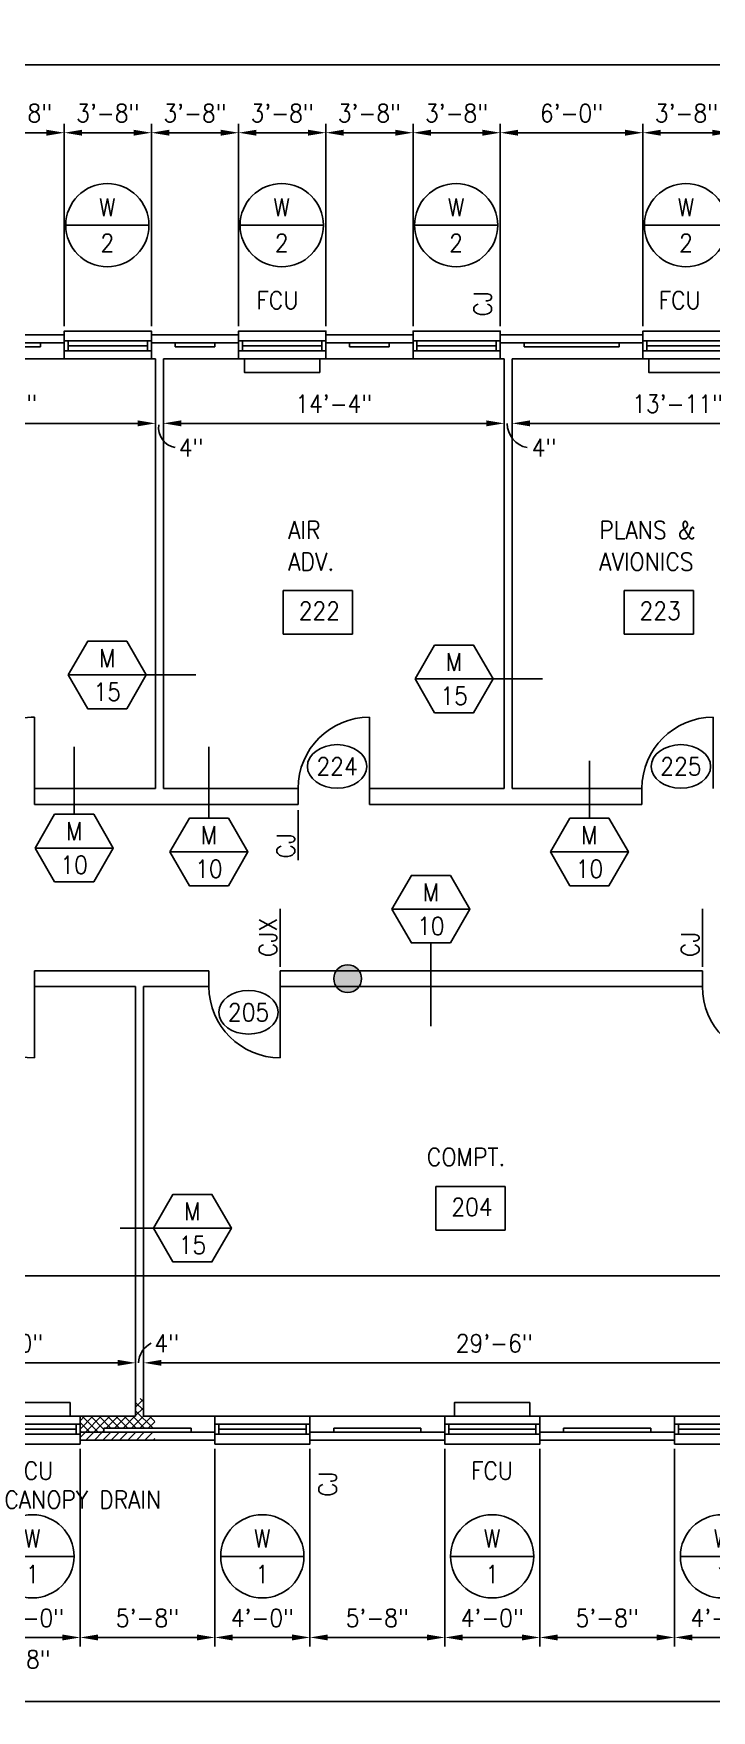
# Model space of a CAD drawing. Header units: inches. Extents: x 435 to 5963, y 191 to 2765.
# Drawn here: x 2055 to 2398, y 1835 to 2682 of the extents above; entities that cross this region are included whole.
import ezdxf
from ezdxf.enums import TextEntityAlignment as Align

# ---------------------------------------------------------------- set-up
doc = ezdxf.new("R2010")
doc.units = ezdxf.units.IN
doc.header["$LTSCALE"] = 0.5
doc.header["$MEASUREMENT"] = 0
doc.layers.get('0').update_dxf_attribs({"linetype": 'CONTINUOUS'})
doc.layers.get('Defpoints').update_dxf_attribs({"linetype": 'CONTINUOUS'})
for name, color, linetype in [('A-ANNO', 8, 'CONTINUOUS'), ('A-ANNO-DIMS', 7, 'CONTINUOUS'), ('A-ANNO-TEXT', 7, 'CONTINUOUS'), ('A-DOOR', 3, 'CONTINUOUS'), ('A-DOOR-IDEN', 7, 'CONTINUOUS'), ('A-FLOR-IDEN', 7, 'CONTINUOUS'), ('A-GLAZ', 3, 'CONTINUOUS'), ('A-GLAZ-IDEN', 7, 'CONTINUOUS'), ('A-GLAZ-SILL', 3, 'CONTINUOUS'), ('A-SECT-IDEN', 7, 'CONTINUOUS'), ('A-WALL', 2, 'CONTINUOUS'), ('A-WALL-IDEN', 7, 'CONTINUOUS'), ('M-HVAC-EQPM', 4, 'CONTINUOUS'), ('S-SLAB-JOIN', 2, 'CONTINUOUS')]:
    doc.layers.add(name, color=color, linetype=linetype)
doc.styles.add('ROMANS', font='romans.shx', dxfattribs={"width": 0.9})
doc.dimstyles.new('DIM96', dxfattribs={"dimscale": 96, "dimtxt": 0.09375, "dimasz": 0.09375, "dimexe": 0.046875, "dimexo": 0.046875, "dimgap": 0.046875, "dimtad": 1, "dimdec": 4, "dimzin": 3, "dimdsep": 46, "dimlunit": 4, "dimtxsty": 'ROMANS', "dimcen": 0.046875, "dimaunit": 1, "dimadec": 0, "dimazin": 0, "dimtfac": 0.7, "dimtdec": 4, "dimtofl": 0, "dimtmove": 2, "dimatfit": 3, "dimfxl": 1, "dimfrac": 1, "dimtolj": 1, "dimtzin": 0, "dimarcsym": 0})
doc.dimstyles.new('DIM96A', dxfattribs={"dimscale": 96, "dimtxt": 0.09375, "dimasz": 0.09375, "dimexe": 0.046875, "dimexo": 0.046875, "dimgap": 0.046875, "dimtad": 1, "dimdec": 4, "dimzin": 3, "dimdsep": 46, "dimlunit": 4, "dimtxsty": 'ROMANS', "dimcen": 0.046875, "dimaunit": 1, "dimadec": 0, "dimazin": 0, "dimtfac": 0.7, "dimtdec": 4, "dimtofl": 0, "dimtmove": 2, "dimatfit": 3, "dimfxl": 1, "dimfrac": 1, "dimtolj": 1, "dimtzin": 0, "dimarcsym": 0})
doc.dimstyles.new('LED96', dxfattribs={"dimscale": 96, "dimtxt": 0.09375, "dimasz": 0.09375, "dimexe": 0.046875, "dimexo": 0.046875, "dimgap": 0.046875, "dimtad": 0, "dimdec": 4, "dimzin": 3, "dimdsep": 46, "dimlunit": 4, "dimtxsty": 'ROMANS', "dimcen": 0.046875, "dimaunit": 1, "dimadec": 0, "dimazin": 0, "dimtfac": 0.7, "dimtdec": 4, "dimtofl": 0, "dimtmove": 2, "dimatfit": 3, "dimfxl": 1, "dimfrac": 1, "dimtolj": 1, "dimtzin": 0, "dimarcsym": 0})

# ---------------------------------------------------------------- blocks, each defined once
blk = doc.blocks.new('SILL')
for points in [[(0, 0), (48, 0), (48, -4), (0, -4)], [(0, -9), (48, -9), (48, -14), (0, -14)]]:
    blk.add_lwpolyline(points, close=True)
blk = doc.blocks.new('GLAZ')
for p, q in [((2, -5), (2, 0)), ((46, -5), (46, 0)), ((2, -2.5), (46, -2.5))]:
    blk.add_line(p, q)
blk.add_lwpolyline([(0, 0), (48, 0), (48, -5), (0, -5)], close=True)
blk = doc.blocks.new('SILL1')
for points in [[(0, 9), (44, 9), (44, 14), (0, 14)], [(0, 0), (44, 0), (44, 4), (0, 4)]]:
    blk.add_lwpolyline(points, close=True)
blk = doc.blocks.new('GLAZ1')
for p, q in [((2, 5), (2, 0)), ((2, 2.5), (42, 2.5)), ((42, 5), (42, 0))]:
    blk.add_line(p, q)
blk.add_lwpolyline([(0, 0), (44, 0), (44, 5), (0, 5)], close=True)
blk = doc.blocks.new('DOOR1')
at = {"color": 0, "linetype": 'ByBlock'}
blk.add_line((0, 0), (0, 1), dxfattribs=at)
blk.add_arc((0, 0), 1, 90, 180, dxfattribs=at)
blk = doc.blocks.new('*D251')
at = {"layer": 'A-ANNO-DIMS', "color": 0, "lineweight": -2}
for p, q in [((703, 2534.5), (703, 2670.94)), ((3103, 2534.5), (3103, 2670.94)), ((712, 2666.44), (3094, 2666.44))]:
    blk.add_line(p, q, dxfattribs=at)
at = {"layer": 'A-ANNO-DIMS', "color": 0}
for points in [[(712, 2667.94), (712, 2664.94), (703, 2666.44)], [(3094, 2667.94), (3094, 2664.94), (3103, 2666.44)]]:
    blk.add_solid(points, dxfattribs=at)
at = {"layer": 'Defpoints', "color": 0}
for p in [(3103, 2666.44), (703, 2530), (3103, 2530)]:
    blk.add_point(p, dxfattribs=at)
at = {"layer": 'A-ANNO-DIMS', "color": 0, "insert": (1903, 2676.29), "char_height": 9, "attachment_point": 5, "style": 'ROMANS'}
blk.add_mtext('\\A1;200\'-0"', dxfattribs=at)
blk = doc.blocks.new('*D276')
at = {"layer": 'A-ANNO-DIMS', "color": 0, "lineweight": -2}
for p, q in [((2027, 2534.5), (2027, 2636.62)), ((2071, 2534.5), (2071, 2636.62)), ((2036, 2632.12), (2062, 2632.12))]:
    blk.add_line(p, q, dxfattribs=at)
at = {"layer": 'A-ANNO-DIMS', "color": 0}
for points in [[(2036, 2633.62), (2036, 2630.62), (2027, 2632.12)], [(2062, 2633.62), (2062, 2630.62), (2071, 2632.12)]]:
    blk.add_solid(points, dxfattribs=at)
at = {"layer": 'Defpoints', "color": 0}
for p in [(2071, 2632.12), (2027, 2530), (2071, 2530)]:
    blk.add_point(p, dxfattribs=at)
at = {"layer": 'A-ANNO-DIMS', "color": 0, "insert": (2049, 2641.97), "char_height": 9, "attachment_point": 5, "style": 'ROMANS'}
blk.add_mtext('\\A1;3\'-8"', dxfattribs=at)
blk = doc.blocks.new('*D277')
at = {"layer": 'A-ANNO-DIMS', "color": 0, "lineweight": -2}
for p, q in [((2071, 2534.5), (2071, 2636.62)), ((2115, 2534.5), (2115, 2636.62)), ((2080, 2632.12), (2106, 2632.12))]:
    blk.add_line(p, q, dxfattribs=at)
at = {"layer": 'A-ANNO-DIMS', "color": 0}
for points in [[(2080, 2633.62), (2080, 2630.62), (2071, 2632.12)], [(2106, 2633.62), (2106, 2630.62), (2115, 2632.12)]]:
    blk.add_solid(points, dxfattribs=at)
at = {"layer": 'Defpoints', "color": 0}
for p in [(2115, 2632.12), (2071, 2530), (2115, 2530)]:
    blk.add_point(p, dxfattribs=at)
at = {"layer": 'A-ANNO-DIMS', "color": 0, "insert": (2093, 2641.97), "char_height": 9, "attachment_point": 5, "style": 'ROMANS'}
blk.add_mtext('\\A1;3\'-8"', dxfattribs=at)
blk = doc.blocks.new('*D278')
at = {"layer": 'A-ANNO-DIMS', "color": 0, "lineweight": -2}
for p, q in [((2115, 2534.5), (2115, 2636.62)), ((2159, 2534.5), (2159, 2636.62)), ((2124, 2632.12), (2150, 2632.12))]:
    blk.add_line(p, q, dxfattribs=at)
at = {"layer": 'A-ANNO-DIMS', "color": 0}
for points in [[(2124, 2633.62), (2124, 2630.62), (2115, 2632.12)], [(2150, 2633.62), (2150, 2630.62), (2159, 2632.12)]]:
    blk.add_solid(points, dxfattribs=at)
at = {"layer": 'Defpoints', "color": 0}
for p in [(2159, 2632.12), (2115, 2530), (2159, 2530)]:
    blk.add_point(p, dxfattribs=at)
at = {"layer": 'A-ANNO-DIMS', "color": 0, "insert": (2137, 2641.97), "char_height": 9, "attachment_point": 5, "style": 'ROMANS'}
blk.add_mtext('\\A1;3\'-8"', dxfattribs=at)
blk = doc.blocks.new('*D279')
at = {"layer": 'A-ANNO-DIMS', "color": 0, "lineweight": -2}
for p, q in [((2159, 2534.5), (2159, 2636.62)), ((2203, 2534.5), (2203, 2636.62)), ((2168, 2632.12), (2194, 2632.12))]:
    blk.add_line(p, q, dxfattribs=at)
at = {"layer": 'A-ANNO-DIMS', "color": 0}
for points in [[(2168, 2633.62), (2168, 2630.62), (2159, 2632.12)], [(2194, 2633.62), (2194, 2630.62), (2203, 2632.12)]]:
    blk.add_solid(points, dxfattribs=at)
at = {"layer": 'Defpoints', "color": 0}
for p in [(2203, 2632.12), (2159, 2530), (2203, 2530)]:
    blk.add_point(p, dxfattribs=at)
at = {"layer": 'A-ANNO-DIMS', "color": 0, "insert": (2181, 2641.97), "char_height": 9, "attachment_point": 5, "style": 'ROMANS'}
blk.add_mtext('\\A1;3\'-8"', dxfattribs=at)
blk = doc.blocks.new('*D280')
at = {"layer": 'A-ANNO-DIMS', "color": 0, "lineweight": -2}
for p, q in [((2203, 2534.5), (2203, 2636.62)), ((2247, 2534.5), (2247, 2636.62)), ((2212, 2632.12), (2238, 2632.12))]:
    blk.add_line(p, q, dxfattribs=at)
at = {"layer": 'A-ANNO-DIMS', "color": 0}
for points in [[(2212, 2633.62), (2212, 2630.62), (2203, 2632.12)], [(2238, 2633.62), (2238, 2630.62), (2247, 2632.12)]]:
    blk.add_solid(points, dxfattribs=at)
at = {"layer": 'Defpoints', "color": 0}
for p in [(2247, 2632.12), (2203, 2530), (2247, 2530)]:
    blk.add_point(p, dxfattribs=at)
at = {"layer": 'A-ANNO-DIMS', "color": 0, "insert": (2225, 2641.97), "char_height": 9, "attachment_point": 5, "style": 'ROMANS'}
blk.add_mtext('\\A1;3\'-8"', dxfattribs=at)
blk = doc.blocks.new('*D281')
at = {"layer": 'A-ANNO-DIMS', "color": 0, "lineweight": -2}
for p, q in [((2247, 2534.5), (2247, 2636.62)), ((2291, 2534.5), (2291, 2636.62)), ((2256, 2632.12), (2282, 2632.12))]:
    blk.add_line(p, q, dxfattribs=at)
at = {"layer": 'A-ANNO-DIMS', "color": 0}
for points in [[(2256, 2633.62), (2256, 2630.62), (2247, 2632.12)], [(2282, 2633.62), (2282, 2630.62), (2291, 2632.12)]]:
    blk.add_solid(points, dxfattribs=at)
at = {"layer": 'Defpoints', "color": 0}
for p in [(2291, 2632.12), (2247, 2530), (2291, 2530)]:
    blk.add_point(p, dxfattribs=at)
at = {"layer": 'A-ANNO-DIMS', "color": 0, "insert": (2269, 2641.97), "char_height": 9, "attachment_point": 5, "style": 'ROMANS'}
blk.add_mtext('\\A1;3\'-8"', dxfattribs=at)
blk = doc.blocks.new('*D282')
at = {"layer": 'A-ANNO-DIMS', "color": 0, "lineweight": -2}
for p, q in [((2291, 2534.5), (2291, 2636.62)), ((2363, 2534.5), (2363, 2636.62)), ((2300, 2632.12), (2354, 2632.12))]:
    blk.add_line(p, q, dxfattribs=at)
at = {"layer": 'A-ANNO-DIMS', "color": 0}
for points in [[(2300, 2633.62), (2300, 2630.62), (2291, 2632.12)], [(2354, 2633.62), (2354, 2630.62), (2363, 2632.12)]]:
    blk.add_solid(points, dxfattribs=at)
at = {"layer": 'Defpoints', "color": 0}
for p in [(2363, 2632.12), (2291, 2530), (2363, 2530)]:
    blk.add_point(p, dxfattribs=at)
at = {"layer": 'A-ANNO-DIMS', "color": 0, "insert": (2327, 2641.97), "char_height": 9, "attachment_point": 5, "style": 'ROMANS'}
blk.add_mtext('\\A1;6\'-0"', dxfattribs=at)
blk = doc.blocks.new('*D283')
at = {"layer": 'A-ANNO-DIMS', "color": 0, "lineweight": -2}
for p, q in [((2363, 2534.5), (2363, 2636.62)), ((2407, 2534.5), (2407, 2636.62)), ((2372, 2632.12), (2398, 2632.12))]:
    blk.add_line(p, q, dxfattribs=at)
at = {"layer": 'A-ANNO-DIMS', "color": 0}
for points in [[(2372, 2633.62), (2372, 2630.62), (2363, 2632.12)], [(2398, 2633.62), (2398, 2630.62), (2407, 2632.12)]]:
    blk.add_solid(points, dxfattribs=at)
at = {"layer": 'Defpoints', "color": 0}
for p in [(2407, 2632.12), (2363, 2530), (2407, 2530)]:
    blk.add_point(p, dxfattribs=at)
at = {"layer": 'A-ANNO-DIMS', "color": 0, "insert": (2385, 2641.97), "char_height": 9, "attachment_point": 5, "style": 'ROMANS'}
blk.add_mtext('\\A1;3\'-8"', dxfattribs=at)
blk = doc.blocks.new('*D209')
at = {"layer": 'A-ANNO-DIMS', "color": 0, "lineweight": -2}
for p, q in [((703, 1967.5), (703, 1835.47)), ((3103, 1967.5), (3103, 1835.47)), ((712, 1839.97), (3094, 1839.97))]:
    blk.add_line(p, q, dxfattribs=at)
at = {"layer": 'A-ANNO-DIMS', "color": 0}
for points in [[(712, 1841.47), (712, 1838.47), (703, 1839.97)], [(3094, 1841.47), (3094, 1838.47), (3103, 1839.97)]]:
    blk.add_solid(points, dxfattribs=at)
at = {"layer": 'Defpoints', "color": 0}
for p in [(703, 1972), (3103, 1972), (3103, 1839.97)]:
    blk.add_point(p, dxfattribs=at)
at = {"layer": 'A-ANNO-DIMS', "color": 0, "insert": (1903, 1849.83), "char_height": 9, "attachment_point": 5, "style": 'ROMANS'}
blk.add_mtext('\\A1;200\'-0"', dxfattribs=at)
blk = doc.blocks.new('*D232')
at = {"layer": 'A-ANNO-DIMS', "color": 0, "lineweight": -2}
for p, q in [((2031, 1967.5), (2031, 1867.83)), ((2011, 1961.5), (2011, 1867.83)), ((2002, 1872.33), (1993, 1872.33)), ((2040, 1872.33), (2049, 1872.33))]:
    blk.add_line(p, q, dxfattribs=at)
at = {"layer": 'A-ANNO-DIMS', "color": 0}
for points in [[(2002, 1873.83), (2002, 1870.83), (2011, 1872.33)], [(2040, 1873.83), (2040, 1870.83), (2031, 1872.33)]]:
    blk.add_solid(points, dxfattribs=at)
at = {"layer": 'Defpoints', "color": 0}
for p in [(2011, 1966), (2031, 1972), (2031, 1872.33)]:
    blk.add_point(p, dxfattribs=at)
at = {"layer": 'A-ANNO-DIMS', "color": 0, "insert": (2048.2, 1861.26), "char_height": 9, "attachment_point": 5, "style": 'ROMANS'}
blk.add_mtext('\\A1;1\'-8"', dxfattribs=at)
blk = doc.blocks.new('*D233')
at = {"layer": 'A-ANNO-DIMS', "color": 0, "lineweight": -2}
for p, q in [((2031, 1967.5), (2031, 1867.83)), ((2079, 1967.5), (2079, 1867.83)), ((2040, 1872.33), (2070, 1872.33))]:
    blk.add_line(p, q, dxfattribs=at)
at = {"layer": 'A-ANNO-DIMS', "color": 0}
for points in [[(2040, 1873.83), (2040, 1870.83), (2031, 1872.33)], [(2070, 1873.83), (2070, 1870.83), (2079, 1872.33)]]:
    blk.add_solid(points, dxfattribs=at)
at = {"layer": 'Defpoints', "color": 0}
for p in [(2031, 1972), (2079, 1972), (2079, 1872.33)]:
    blk.add_point(p, dxfattribs=at)
at = {"layer": 'A-ANNO-DIMS', "color": 0, "insert": (2055, 1882.18), "char_height": 9, "attachment_point": 5, "style": 'ROMANS'}
blk.add_mtext('\\A1;4\'-0"', dxfattribs=at)
blk = doc.blocks.new('*D234')
at = {"layer": 'A-ANNO-DIMS', "color": 0, "lineweight": -2}
for p, q in [((2079, 1967.5), (2079, 1867.83)), ((2147, 1967.5), (2147, 1867.83)), ((2088, 1872.33), (2138, 1872.33))]:
    blk.add_line(p, q, dxfattribs=at)
at = {"layer": 'A-ANNO-DIMS', "color": 0}
for points in [[(2088, 1873.83), (2088, 1870.83), (2079, 1872.33)], [(2138, 1873.83), (2138, 1870.83), (2147, 1872.33)]]:
    blk.add_solid(points, dxfattribs=at)
at = {"layer": 'Defpoints', "color": 0}
for p in [(2079, 1972), (2147, 1972), (2147, 1872.33)]:
    blk.add_point(p, dxfattribs=at)
at = {"layer": 'A-ANNO-DIMS', "color": 0, "insert": (2113, 1882.18), "char_height": 9, "attachment_point": 5, "style": 'ROMANS'}
blk.add_mtext('\\A1;5\'-8"', dxfattribs=at)
blk = doc.blocks.new('*D235')
at = {"layer": 'A-ANNO-DIMS', "color": 0, "lineweight": -2}
for p, q in [((2147, 1967.5), (2147, 1867.83)), ((2195, 1967.5), (2195, 1867.83)), ((2156, 1872.33), (2186, 1872.33))]:
    blk.add_line(p, q, dxfattribs=at)
at = {"layer": 'A-ANNO-DIMS', "color": 0}
for points in [[(2156, 1873.83), (2156, 1870.83), (2147, 1872.33)], [(2186, 1873.83), (2186, 1870.83), (2195, 1872.33)]]:
    blk.add_solid(points, dxfattribs=at)
at = {"layer": 'Defpoints', "color": 0}
for p in [(2147, 1972), (2195, 1972), (2195, 1872.33)]:
    blk.add_point(p, dxfattribs=at)
at = {"layer": 'A-ANNO-DIMS', "color": 0, "insert": (2171, 1882.18), "char_height": 9, "attachment_point": 5, "style": 'ROMANS'}
blk.add_mtext('\\A1;4\'-0"', dxfattribs=at)
blk = doc.blocks.new('*D236')
at = {"layer": 'A-ANNO-DIMS', "color": 0, "lineweight": -2}
for p, q in [((2195, 1967.5), (2195, 1867.83)), ((2263, 1967.5), (2263, 1867.83)), ((2204, 1872.33), (2254, 1872.33))]:
    blk.add_line(p, q, dxfattribs=at)
at = {"layer": 'A-ANNO-DIMS', "color": 0}
for points in [[(2204, 1873.83), (2204, 1870.83), (2195, 1872.33)], [(2254, 1873.83), (2254, 1870.83), (2263, 1872.33)]]:
    blk.add_solid(points, dxfattribs=at)
at = {"layer": 'Defpoints', "color": 0}
for p in [(2195, 1972), (2263, 1972), (2263, 1872.33)]:
    blk.add_point(p, dxfattribs=at)
at = {"layer": 'A-ANNO-DIMS', "color": 0, "insert": (2229, 1882.18), "char_height": 9, "attachment_point": 5, "style": 'ROMANS'}
blk.add_mtext('\\A1;5\'-8"', dxfattribs=at)
blk = doc.blocks.new('*D237')
at = {"layer": 'A-ANNO-DIMS', "color": 0, "lineweight": -2}
for p, q in [((2263, 1967.5), (2263, 1867.83)), ((2311, 1967.5), (2311, 1867.83)), ((2272, 1872.33), (2302, 1872.33))]:
    blk.add_line(p, q, dxfattribs=at)
at = {"layer": 'A-ANNO-DIMS', "color": 0}
for points in [[(2272, 1873.83), (2272, 1870.83), (2263, 1872.33)], [(2302, 1873.83), (2302, 1870.83), (2311, 1872.33)]]:
    blk.add_solid(points, dxfattribs=at)
at = {"layer": 'Defpoints', "color": 0}
for p in [(2263, 1972), (2311, 1972), (2311, 1872.33)]:
    blk.add_point(p, dxfattribs=at)
at = {"layer": 'A-ANNO-DIMS', "color": 0, "insert": (2287, 1882.18), "char_height": 9, "attachment_point": 5, "style": 'ROMANS'}
blk.add_mtext('\\A1;4\'-0"', dxfattribs=at)
blk = doc.blocks.new('*D238')
at = {"layer": 'A-ANNO-DIMS', "color": 0, "lineweight": -2}
for p, q in [((2311, 1967.5), (2311, 1867.83)), ((2379, 1967.5), (2379, 1867.83)), ((2320, 1872.33), (2370, 1872.33))]:
    blk.add_line(p, q, dxfattribs=at)
at = {"layer": 'A-ANNO-DIMS', "color": 0}
for points in [[(2320, 1873.83), (2320, 1870.83), (2311, 1872.33)], [(2370, 1873.83), (2370, 1870.83), (2379, 1872.33)]]:
    blk.add_solid(points, dxfattribs=at)
at = {"layer": 'Defpoints', "color": 0}
for p in [(2311, 1972), (2379, 1972), (2379, 1872.33)]:
    blk.add_point(p, dxfattribs=at)
at = {"layer": 'A-ANNO-DIMS', "color": 0, "insert": (2345, 1882.18), "char_height": 9, "attachment_point": 5, "style": 'ROMANS'}
blk.add_mtext('\\A1;5\'-8"', dxfattribs=at)
blk = doc.blocks.new('*D239')
at = {"layer": 'A-ANNO-DIMS', "color": 0, "lineweight": -2}
for p, q in [((2379, 1967.5), (2379, 1867.83)), ((2427, 1967.5), (2427, 1867.83)), ((2388, 1872.33), (2418, 1872.33))]:
    blk.add_line(p, q, dxfattribs=at)
at = {"layer": 'A-ANNO-DIMS', "color": 0}
for points in [[(2388, 1873.83), (2388, 1870.83), (2379, 1872.33)], [(2418, 1873.83), (2418, 1870.83), (2427, 1872.33)]]:
    blk.add_solid(points, dxfattribs=at)
at = {"layer": 'Defpoints', "color": 0}
for p in [(2379, 1972), (2427, 1972), (2427, 1872.33)]:
    blk.add_point(p, dxfattribs=at)
at = {"layer": 'A-ANNO-DIMS', "color": 0, "insert": (2403, 1882.18), "char_height": 9, "attachment_point": 5, "style": 'ROMANS'}
blk.add_mtext('\\A1;4\'-0"', dxfattribs=at)
blk = doc.blocks.new('*D332')
at = {"layer": 'A-ANNO-DIMS', "color": 0, "lineweight": -2}
for p, q in [((1959, 2474.86), (1959, 2489.87)), ((2117, 2473.6), (2117, 2489.87)), ((1968, 2485.37), (2108, 2485.37))]:
    blk.add_line(p, q, dxfattribs=at)
at = {"layer": 'A-ANNO-DIMS', "color": 0}
for points in [[(1968, 2486.87), (1968, 2483.87), (1959, 2485.37)], [(2108, 2486.87), (2108, 2483.87), (2117, 2485.37)]]:
    blk.add_solid(points, dxfattribs=at)
at = {"layer": 'Defpoints', "color": 0}
for p in [(2117, 2485.37), (1959, 2470.36), (2117, 2469.1)]:
    blk.add_point(p, dxfattribs=at)
at = {"layer": 'A-ANNO-DIMS', "color": 0, "insert": (2038, 2495.22), "char_height": 9, "attachment_point": 5, "style": 'ROMANS'}
blk.add_mtext('\\A1;13\'-2"', dxfattribs=at)
blk = doc.blocks.new('*D333')
at = {"layer": 'A-ANNO-DIMS', "color": 0, "lineweight": -2}
for p, q in [((2117, 2473.6), (2117, 2489.87)), ((2121, 2468.55), (2121, 2489.87)), ((2108, 2485.37), (2099, 2485.37)), ((2130, 2485.37), (2139, 2485.37))]:
    blk.add_line(p, q, dxfattribs=at)
at = {"layer": 'A-ANNO-DIMS', "color": 0}
for points in [[(2108, 2486.87), (2108, 2483.87), (2117, 2485.37)], [(2130, 2486.87), (2130, 2483.87), (2121, 2485.37)]]:
    blk.add_solid(points, dxfattribs=at)
at = {"layer": 'Defpoints', "color": 0}
for p in [(2121, 2485.37), (2117, 2469.1), (2121, 2464.05)]:
    blk.add_point(p, dxfattribs=at)
at = {"layer": 'A-ANNO-DIMS', "color": 0, "insert": (2135.05, 2473.12), "char_height": 9, "attachment_point": 5, "style": 'ROMANS'}
blk.add_mtext('\\A1;4"', dxfattribs=at)
blk = doc.blocks.new('*D334')
at = {"layer": 'A-ANNO-DIMS', "color": 0, "lineweight": -2}
for p, q in [((2121, 2468.55), (2121, 2489.87)), ((2293, 2473.6), (2293, 2489.87)), ((2130, 2485.37), (2284, 2485.37))]:
    blk.add_line(p, q, dxfattribs=at)
at = {"layer": 'A-ANNO-DIMS', "color": 0}
for points in [[(2130, 2486.87), (2130, 2483.87), (2121, 2485.37)], [(2284, 2486.87), (2284, 2483.87), (2293, 2485.37)]]:
    blk.add_solid(points, dxfattribs=at)
at = {"layer": 'Defpoints', "color": 0}
for p in [(2293, 2485.37), (2121, 2464.05), (2293, 2469.1)]:
    blk.add_point(p, dxfattribs=at)
at = {"layer": 'A-ANNO-DIMS', "color": 0, "insert": (2207, 2495.22), "char_height": 9, "attachment_point": 5, "style": 'ROMANS'}
blk.add_mtext('\\A1;14\'-4"', dxfattribs=at)
blk = doc.blocks.new('*D335')
at = {"layer": 'A-ANNO-DIMS', "color": 0, "lineweight": -2}
for p, q in [((2293, 2473.6), (2293, 2489.87)), ((2297, 2476.13), (2297, 2489.87)), ((2284, 2485.37), (2275, 2485.37)), ((2306, 2485.37), (2315, 2485.37))]:
    blk.add_line(p, q, dxfattribs=at)
at = {"layer": 'A-ANNO-DIMS', "color": 0}
for points in [[(2284, 2486.87), (2284, 2483.87), (2293, 2485.37)], [(2306, 2486.87), (2306, 2483.87), (2297, 2485.37)]]:
    blk.add_solid(points, dxfattribs=at)
at = {"layer": 'Defpoints', "color": 0}
for p in [(2297, 2485.37), (2293, 2469.1), (2297, 2471.63)]:
    blk.add_point(p, dxfattribs=at)
at = {"layer": 'A-ANNO-DIMS', "color": 0, "insert": (2313.14, 2473.12), "char_height": 9, "attachment_point": 5, "style": 'ROMANS'}
blk.add_mtext('\\A1;4"', dxfattribs=at)
blk = doc.blocks.new('*D336')
at = {"layer": 'A-ANNO-DIMS', "color": 0, "lineweight": -2}
for p, q in [((2297, 2476.13), (2297, 2489.87)), ((2464, 2472.33), (2464, 2489.87)), ((2306, 2485.37), (2455, 2485.37))]:
    blk.add_line(p, q, dxfattribs=at)
at = {"layer": 'A-ANNO-DIMS', "color": 0}
for points in [[(2306, 2486.87), (2306, 2483.87), (2297, 2485.37)], [(2455, 2486.87), (2455, 2483.87), (2464, 2485.37)]]:
    blk.add_solid(points, dxfattribs=at)
at = {"layer": 'Defpoints', "color": 0}
for p in [(2464, 2485.37), (2297, 2471.63), (2464, 2467.83)]:
    blk.add_point(p, dxfattribs=at)
at = {"layer": 'A-ANNO-DIMS', "color": 0, "insert": (2380.5, 2495.22), "char_height": 9, "attachment_point": 5, "style": 'ROMANS'}
blk.add_mtext('\\A1;13\'-11"', dxfattribs=at)
blk = doc.blocks.new('IDEN002')
blk.add_ellipse((0, 0), major_axis=(0.1562, 0), ratio=0.733333)
at = {"style": 'ROMANS', "width": 0.9}
blk.add_attdef('#', text='', height=0.0938, dxfattribs=at).set_placement((0, 0), align=Align.MIDDLE)
blk = doc.blocks.new('XXC')
blk.add_line((-0.2188, 0), (0.2188, 0))
blk.add_circle((0, 0), 0.2188)
at = {"style": 'ROMANS', "width": 0.9}
for tag, p in [('#', (0, 0.0937)), ('@', (0, -0.0938))]:
    blk.add_attdef(tag, text='', height=0.0938, dxfattribs=at).set_placement(p, align=Align.MIDDLE)
blk = doc.blocks.new('*D352')
at = {"layer": 'A-ANNO-DIMS', "color": 0, "lineweight": -2}
for p, q in [((1975, 2004.5), (1975, 2015.5)), ((2107, 2004.5), (2107, 2015.5)), ((1984, 2011), (2098, 2011))]:
    blk.add_line(p, q, dxfattribs=at)
at = {"layer": 'A-ANNO-DIMS', "color": 0}
for points in [[(1984, 2012.5), (1984, 2009.5), (1975, 2011)], [(2098, 2012.5), (2098, 2009.5), (2107, 2011)]]:
    blk.add_solid(points, dxfattribs=at)
at = {"layer": 'Defpoints', "color": 0}
for p in [(2107, 2011), (1975, 2000), (2107, 2000)]:
    blk.add_point(p, dxfattribs=at)
at = {"layer": 'A-ANNO-DIMS', "color": 0, "insert": (2041, 2020.86), "char_height": 9, "attachment_point": 5, "style": 'ROMANS'}
blk.add_mtext('\\A1;11\'-0"', dxfattribs=at)
blk = doc.blocks.new('*D353')
at = {"layer": 'A-ANNO-DIMS', "color": 0, "lineweight": -2}
for p, q in [((2107, 2004.5), (2107, 2015.5)), ((2111, 2005.5), (2111, 2015.5)), ((2098, 2011), (2089, 2011)), ((2120, 2011), (2129, 2011))]:
    blk.add_line(p, q, dxfattribs=at)
at = {"layer": 'A-ANNO-DIMS', "color": 0}
for points in [[(2098, 2012.5), (2098, 2009.5), (2107, 2011)], [(2120, 2012.5), (2120, 2009.5), (2111, 2011)]]:
    blk.add_solid(points, dxfattribs=at)
at = {"layer": 'Defpoints', "color": 0}
for p in [(2111, 2011), (2107, 2000), (2111, 2001)]:
    blk.add_point(p, dxfattribs=at)
at = {"layer": 'A-ANNO-DIMS', "color": 0, "insert": (2122.71, 2020.86), "char_height": 9, "attachment_point": 5, "style": 'ROMANS'}
blk.add_mtext('\\A1;4"', dxfattribs=at)
blk = doc.blocks.new('*D354')
at = {"layer": 'A-ANNO-DIMS', "color": 0, "lineweight": -2}
for p, q in [((2111, 2005.5), (2111, 2015.5)), ((2465, 2011.5), (2465, 2015.5)), ((2120, 2011), (2456, 2011))]:
    blk.add_line(p, q, dxfattribs=at)
at = {"layer": 'A-ANNO-DIMS', "color": 0}
for points in [[(2120, 2012.5), (2120, 2009.5), (2111, 2011)], [(2456, 2012.5), (2456, 2009.5), (2465, 2011)]]:
    blk.add_solid(points, dxfattribs=at)
at = {"layer": 'Defpoints', "color": 0}
for p in [(2465, 2011), (2465, 2007), (2111, 2001)]:
    blk.add_point(p, dxfattribs=at)
at = {"layer": 'A-ANNO-DIMS', "color": 0, "insert": (2288, 2020.86), "char_height": 9, "attachment_point": 5, "style": 'ROMANS'}
blk.add_mtext('\\A1;29\'-6"', dxfattribs=at)
blk = doc.blocks.new('EQB')
blk.add_lwpolyline([(-19, 7), (19, 7), (19, 0), (-19, 0)], close=True)
blk = doc.blocks.new('IDA')
blk.add_line((-0.2051, 0), (0.2051, 0))
blk.add_lwpolyline([(-0.2051, 0), (-0.1026, -0.1776), (0.1026, -0.1776), (0.2051, 0), (0.1026, 0.1776), (-0.1026, 0.1776)], close=True)
at = {"style": 'ROMANS', "width": 0.9}
for tag, p in [('@', (0, 0.0888)), ('#', (0, -0.0888))]:
    blk.add_attdef(tag, text='', height=0.0938, dxfattribs=at).set_placement(p, align=Align.MIDDLE)
blk = doc.blocks.new('IDEN4')
for p, q in [((-0.1899, 0.1074), (0.1747, 0.1074)), ((-0.1899, 0.1074), (-0.1899, -0.1218)), ((0.1747, 0.1074), (0.1747, -0.1218)), ((-0.1899, -0.1218), (0.1747, -0.1218))]:
    blk.add_line(p, q)
at = {"style": 'ROMANS', "width": 0.9}
blk.add_attdef('#', text='', height=0.0938, dxfattribs=at).set_placement((0, 0), align=Align.MIDDLE)
blk = doc.blocks.new('XX01')
blk.add_hatch(color=256).paths.add_polyline_path([(7, 0, 1), (-7, 0, 1)])
blk.add_circle((0, 0), 7)
blk = doc.blocks.new('JOINTA')
blk.add_line((0, 0), (0, -12))
blk = doc.blocks.new('JOINT')
blk.add_line((0, 0), (0, -8))

msp = doc.modelspace()

# ---------------------------------------------------------------- hatches: boundary and pattern name
at = {"layer": 'A-ANNO'}
h = msp.add_hatch(dxfattribs=at)
h.set_pattern_fill('ANSI37', color=256, scale=24, style=0)
h.set_pattern_definition([(45, (-0.3756, 5e-13), (-2.1213203, 2.1213203), []), (135, (-0.3756, 5e-13), (-2.1213203, -2.1213203), [])])
h.paths.add_polyline_path([(2116.62436, 1984), (2111, 1984), (2111, 1993), (2107, 1993), (2107, 1984), (2079, 1984), (2079, 1980), (2079, 1976), (2091, 1976), (2091, 1978), (2116.62436, 1978)])
h = msp.add_hatch(dxfattribs=at)
h.set_pattern_fill('ANSI31', color=256, scale=24, style=0)
h.set_pattern_definition([(45, (-0.3756, 5e-13), (-2.1213203, 2.1213203), [])])
h.paths.add_polyline_path([(2116.62436, 1976), (2079, 1976), (2079, 1975), (2079, 1972), (2116.62436, 1972)])

# ---------------------------------------------------------------- linework, layer by layer
at = {"layer": 'A-ANNO-DIMS'}
for centre, radius, start, end in [((2128.86908, 2483.22321), 10.27463, 171.77876439, 259.6497218), ((2307.21191, 2485.5769), 12.73831, 181.25255524, 258.02566653), ((2119.76778, 2010.77091), 11.23339, 116.1193188, 178.87355115)]:
    msp.add_arc(centre, radius, start, end, dxfattribs=at)
at = {"layer": 'A-ANNO-TEXT'}
for p, q in [((2189, 2264.78858), (2189, 2290)), ((2180, 2211), (2180, 2240.21142)), ((2393, 2211), (2393, 2240.21142))]:
    msp.add_line(p, q, dxfattribs=at)
at = {"layer": 'A-SECT-IDEN'}
msp.add_line((667, 2055), (3147, 2055), dxfattribs=at)
at = {"layer": 'A-WALL'}
for p, q in [((2027, 2530), (2071, 2530)), ((2027, 2526), (2071, 2526)), ((2039, 2524), (2059, 2524)), ((2059, 2526), (2059, 2524)), ((2071, 2530), (2071, 2518)), ((2115, 2530), (2115, 2518)), ((2115, 2530), (2159, 2530)), ((2115, 2526), (2159, 2526)), ((2127, 2526), (2127, 2524)), ((2127, 2524), (2147, 2524)), ((2147, 2526), (2147, 2524)), ((2159, 2530), (2159, 2518)), ((2203, 2530), (2203, 2518)), ((2203, 2530), (2247, 2530)), ((2203, 2526), (2247, 2526)), ((2215, 2526), (2215, 2524)), ((2215, 2524), (2235, 2524)), ((2235, 2526), (2235, 2524)), ((2247, 2530), (2247, 2518)), ((2291, 2530), (2291, 2518)), ((2291, 2530), (2363, 2530)), ((2291, 2526), (2363, 2526)), ((2303, 2526), (2303, 2524)), ((2303, 2524), (2351, 2524)), ((2351, 2526), (2351, 2524)), ((2363, 2530), (2363, 2518)), ((2027, 2518), (2071, 2518)), ((2115, 2518), (2117, 2518)), ((2117, 2301), (2117, 2518)), ((2121, 2301), (2121, 2518)), ((2121, 2518), (2159, 2518)), ((2203, 2518), (2247, 2518)), ((2291, 2518), (2293, 2518)), ((2293, 2301), (2293, 2518)), ((2297, 2301), (2297, 2518)), ((2297, 2518), (2363, 2518)), ((2056, 2301), (2056, 2293)), ((2056, 2301), (2117, 2301)), ((2121, 2301), (2189, 2301)), ((2189, 2301), (2189, 2293)), ((2225, 2301), (2293, 2301)), ((2225, 2301), (2225, 2293)), ((2297, 2301), (2362.5, 2301)), ((2362.5, 2301), (2362.5, 2293)), ((2056, 2293), (2189, 2293)), ((2225, 2293), (2362.5, 2293)), ((2056, 2201), (2056, 2209)), ((2144, 2209), (2056, 2209)), ((2144, 2201), (2144, 2209)), ((2393, 2209), (2180, 2209)), ((2180, 2201), (2180, 2209)), ((2393, 2201), (2393, 2209)), ((2107, 2201), (2056, 2201)), ((2107, 1984), (2107, 2201)), ((2111, 1984), (2111, 2201)), ((2144, 2201), (2111, 2201)), ((2393, 2201), (2180, 2201)), ((2079, 1972), (2079, 1984)), ((2107, 1984), (2079, 1984)), ((2147, 1984), (2111, 1984)), ((2147, 1972), (2147, 1984)), ((2195, 1972), (2195, 1984)), ((2263, 1984), (2195, 1984)), ((2263, 1972), (2263, 1984)), ((2311, 1972), (2311, 1984)), ((2379, 1984), (2311, 1984)), ((2379, 1972), (2379, 1984)), ((2079, 1976), (2147, 1976)), ((2135, 1978), (2091, 1978)), ((2091, 1978), (2091, 1976)), ((2135, 1976), (2135, 1978)), ((2195, 1976), (2263, 1976)), ((2251, 1978), (2207, 1978)), ((2207, 1978), (2207, 1976)), ((2251, 1976), (2251, 1978)), ((2311, 1976), (2379, 1976)), ((2367, 1978), (2323, 1978)), ((2323, 1978), (2323, 1976)), ((2367, 1976), (2367, 1978)), ((2147, 1972), (2079, 1972)), ((2263, 1972), (2195, 1972)), ((2379, 1972), (2311, 1972))]:
    msp.add_line(p, q, dxfattribs=at)
at = {"layer": 'A-WALL-IDEN'}
for p, q in [((2112.3812, 2358.30772), (2137.3812, 2358.30772)), ((2287.3812, 2356.30772), (2312.3812, 2356.30772)), ((2076, 2288), (2076, 2322)), ((2144, 2286), (2144, 2322)), ((2336, 2286), (2336, 2315)), ((2256, 2181), (2256, 2223)), ((2116, 2079), (2099.12436, 2079))]:
    msp.add_line(p, q, dxfattribs=at)

# ---------------------------------------------------------------- block references
at = {"layer": 'A-ANNO'}
msp.add_blockref('XX01', (2214, 2205), dxfattribs=at)
at = {"layer": 'A-DOOR'}
for p, xscale, yscale, zscale, rotation in [((2056, 2301), -36, -36, 36, 180), ((2225, 2301), -36, -36, 36, 180.0000000000004), ((2398.5, 2301), -36, -36, 36, 180.0000000000007), ((2056, 2201), -36.00000000000045, 36.00000000000045, 36.00000000000045, 180), ((2180, 2201), -36.00000000000045, 36.00000000000045, 36.00000000000045, 179.9999999999996), ((2429, 2201), -36.00000000000045, 36.00000000000045, 36.00000000000045, 179.9999999999996)]:
    msp.add_blockref('DOOR1', p, dxfattribs=dict(at, xscale=xscale, yscale=yscale, zscale=zscale, rotation=rotation))
at = {"layer": 'A-DOOR-IDEN', "xscale": 96, "yscale": 96, "zscale": 96}
for p, values in [((2208.68453, 2312.14907), {'#': '224'}), ((2382.18453, 2312.14907), {'#': '225'}), ((2163.99615, 2188), {'#': '205'})]:
    msp.add_blockref('IDEN002', p, dxfattribs=at).add_auto_attribs(values)
at = {"layer": 'A-FLOR-IDEN', "xscale": 96, "yscale": 96, "zscale": 96}
for p, values in [((2199.73047, 2390.69398), {'#': '222'}), ((2371.73047, 2390.69398), {'#': '223'}), ((2276.73047, 2089.69398), {'#': '204'})]:
    msp.add_blockref('IDEN4', p, dxfattribs=at).add_auto_attribs(values)
at = {"layer": 'A-GLAZ'}
for name, p in [('GLAZ1', (2071, 2522)), ('GLAZ1', (2159, 2522)), ('GLAZ1', (2247, 2522)), ('GLAZ1', (2363, 2522)), ('GLAZ', (2031, 1980)), ('GLAZ', (2147, 1980)), ('GLAZ', (2263, 1980)), ('GLAZ', (2379, 1980))]:
    msp.add_blockref(name, p, dxfattribs=at)
at = {"layer": 'A-GLAZ-IDEN', "xscale": 96, "yscale": 96, "zscale": 96}
for p, values in [((2092.74171, 2585.42236), {'#': 'W', '@': '2'}), ((2180.74171, 2585.42236), {'#': 'W', '@': '2'}), ((2268.74171, 2585.42236), {'#': 'W', '@': '2'}), ((2384.74171, 2585.42236), {'#': 'W', '@': '2'}), ((2054.93102, 1913.29389), {'#': 'W', '@': '1'}), ((2170.93102, 1913.29389), {'#': 'W', '@': '1'}), ((2286.93102, 1913.29389), {'#': 'W', '@': '1'}), ((2402.93102, 1913.29389), {'#': 'W', '@': '1'})]:
    msp.add_blockref('XXC', p, dxfattribs=at).add_auto_attribs(values)
at = {"layer": 'A-GLAZ-SILL'}
for name, p in [('SILL1', (2071, 2518)), ('SILL1', (2159, 2518)), ('SILL1', (2247, 2518)), ('SILL1', (2363, 2518)), ('SILL', (2031, 1984)), ('SILL', (2147, 1984)), ('SILL', (2263, 1984)), ('SILL', (2379, 1984))]:
    msp.add_blockref(name, p, dxfattribs=at)
at = {"layer": 'A-WALL-IDEN', "xscale": 96, "yscale": 96, "zscale": 96}
for p, values in [((2092.6906, 2358.30772), {'@': 'M', '#': '15'}), ((2267.6906, 2356.30772), {'@': 'M', '#': '15'}), ((2076, 2270.94744), {'@': 'M', '#': '10'}), ((2144, 2268.94744), {'@': 'M', '#': '10'}), ((2336, 2268.94744), {'@': 'M', '#': '10'}), ((2256, 2240.05256), {'@': 'M', '#': '10'}), ((2135.6906, 2079), {'@': 'M', '#': '15'})]:
    msp.add_blockref('IDA', p, dxfattribs=at).add_auto_attribs(values)
at = {"layer": 'M-HVAC-EQPM', "rotation": 180}
for p in [(2181, 2518), (2385, 2518)]:
    msp.add_blockref('EQB', p, dxfattribs=at)
at = {"layer": 'M-HVAC-EQPM', "xscale": -1}
for p in [(2055, 1984), (2287, 1984)]:
    msp.add_blockref('EQB', p, dxfattribs=at)
at = {"layer": 'S-SLAB-JOIN'}
for name, p in [('JOINTA', (2291, 2530)), ('JOINT', (2189, 2301)), ('JOINT', (2180, 2209)), ('JOINT', (2393, 2209)), ('JOINTA', (2195, 1984))]:
    msp.add_blockref(name, p, dxfattribs=at)

# ---------------------------------------------------------------- texts
at = {"layer": 'A-ANNO-TEXT', "style": 'ROMANS', "width": 0.9}
for p in [(2167.99384, 2543.02749), (2370.99384, 2543.02749), (2044.28015, 1952.02749), (2276.28015, 1952.02749)]:
    msp.add_text('FCU', height=9, dxfattribs=at).set_placement(p)
for s, p in [('CJ', (2286.68103, 2539.30046)), ('CJ', (2187.32566, 2265.67186)), ('CJX', (2178.32566, 2215.88328)), ('CJ', (2391.32566, 2215.88328)), ('CJ', (2208.39672, 1943.30046))]:
    msp.add_text(s, height=9, rotation=90, dxfattribs=at).set_placement(p)
at = {"layer": 'A-ANNO-TEXT', "insert": (2119.89218, 1937.37306), "char_height": 9, "attachment_point": 9, "style": 'ROMANS'}
msp.add_mtext('\\A1;CANOPY DRAIN', dxfattribs=at)
at = {"layer": 'A-FLOR-IDEN', "style": 'ROMANS', "width": 0.9}
for s, p in [('AIR', (2184, 2427)), ('PLANS &', (2341, 2427)), ('ADV.', (2184, 2411)), ('AVIONICS', (2341, 2411)), ('COMPT.', (2254, 2110.42857))]:
    msp.add_text(s, height=9, dxfattribs=at).set_placement(p)

# ---------------------------------------------------------------- dimensions: what is measured, and where the dimension line sits
at = {"layer": 'A-ANNO-DIMS'}
for base, p1, p2, dimstyle, picture, middle in [((3103, 2666.43538), (703, 2530), (3103, 2530), 'DIM96', '*D251', (1903, 2676.29252)), ((2071, 2632.11605), (2027, 2530), (2071, 2530), 'DIM96', '*D276', (2049, 2641.97319)), ((2115, 2632.11605), (2071, 2530), (2115, 2530), 'DIM96', '*D277', (2093, 2641.97319)), ((2159, 2632.11605), (2115, 2530), (2159, 2530), 'DIM96', '*D278', (2137, 2641.97319)), ((2203, 2632.11605), (2159, 2530), (2203, 2530), 'DIM96', '*D279', (2181, 2641.97319)), ((2247, 2632.11605), (2203, 2530), (2247, 2530), 'DIM96', '*D280', (2225, 2641.97319)), ((2291, 2632.11605), (2247, 2530), (2291, 2530), 'DIM96', '*D281', (2269, 2641.97319)), ((2363, 2632.11605), (2291, 2530), (2363, 2530), 'DIM96', '*D282', (2327, 2641.97319)), ((2407, 2632.11605), (2363, 2530), (2407, 2530), 'DIM96', '*D283', (2385, 2641.97319)), ((2117, 2485.36686), (1959, 2470.36224), (2117, 2469.09881), 'DIM96A', '*D332', (2038, 2495.22401)), ((2293, 2485.36686), (2121, 2464.0451), (2293, 2469.09881), 'DIM96A', '*D334', (2207, 2495.22401)), ((2464, 2485.36686), (2297, 2471.62566), (2464, 2467.83021), 'DIM96A', '*D336', (2380.5, 2495.22401)), ((2107, 2011), (1975, 2000), (2107, 2000), 'DIM96A', '*D352', (2041, 2020.85714)), ((2465, 2011), (2111, 2001), (2465, 2007), 'DIM96A', '*D354', (2288, 2020.85714)), ((3103, 1839.97038), (703, 1972), (3103, 1972), 'DIM96', '*D209', (1903, 1849.82752)), ((2079, 1872.32776), (2031, 1972), (2079, 1972), 'DIM96', '*D233', (2055, 1882.1849)), ((2147, 1872.32776), (2079, 1972), (2147, 1972), 'DIM96', '*D234', (2113, 1882.1849)), ((2195, 1872.32776), (2147, 1972), (2195, 1972), 'DIM96', '*D235', (2171, 1882.1849)), ((2263, 1872.32776), (2195, 1972), (2263, 1972), 'DIM96', '*D236', (2229, 1882.1849)), ((2311, 1872.32776), (2263, 1972), (2311, 1972), 'DIM96', '*D237', (2287, 1882.1849)), ((2379, 1872.32776), (2311, 1972), (2379, 1972), 'DIM96', '*D238', (2345, 1882.1849)), ((2427, 1872.32776), (2379, 1972), (2427, 1972), 'DIM96', '*D239', (2403, 1882.1849))]:
    dim = msp.add_linear_dim(base=base, p1=p1, p2=p2, dimstyle=dimstyle, dxfattribs=at)
    dim.commit()
    dim.dimension.update_dxf_attribs({"geometry": picture, "text_midpoint": middle})
for base, p1, p2, dimstyle, picture, middle in [((2121, 2485.36686), (2117, 2469.09881), (2121, 2464.0451), 'DIM96A', '*D333', (2135.04885, 2473.11577)), ((2297, 2485.36686), (2293, 2469.09881), (2297, 2471.62566), 'DIM96A', '*D335', (2313.13607, 2473.11577)), ((2111, 2011), (2107, 2000), (2111, 2001), 'DIM96A', '*D353', (2122.71307, 2020.85714)), ((2031, 1872.32776), (2011, 1966), (2031, 1972), 'DIM96', '*D232', (2048.19793, 1861.26193))]:
    dim = msp.add_linear_dim(base=base, p1=p1, p2=p2, dimstyle=dimstyle, dxfattribs=at)
    dim.commit()
    dim.dimension.update_dxf_attribs({"geometry": picture, "text_midpoint": middle, "dimtype": 160})

# ---------------------------------------------------------------- leaders
at = {"layer": 'A-ANNO-TEXT', "annotation_type": 0, "has_hookline": 1, "hookline_direction": 0, "text_width": 87.17143}
msp.add_leader([(1982.89273, 1967), (1988.72906, 1941.87306), (2028.22075, 1941.87306)], dimstyle='LED96', override={"dimgap": 0.046875, "dimtad": 0}, dxfattribs=at)

doc.saveas('drawing.dxf')
